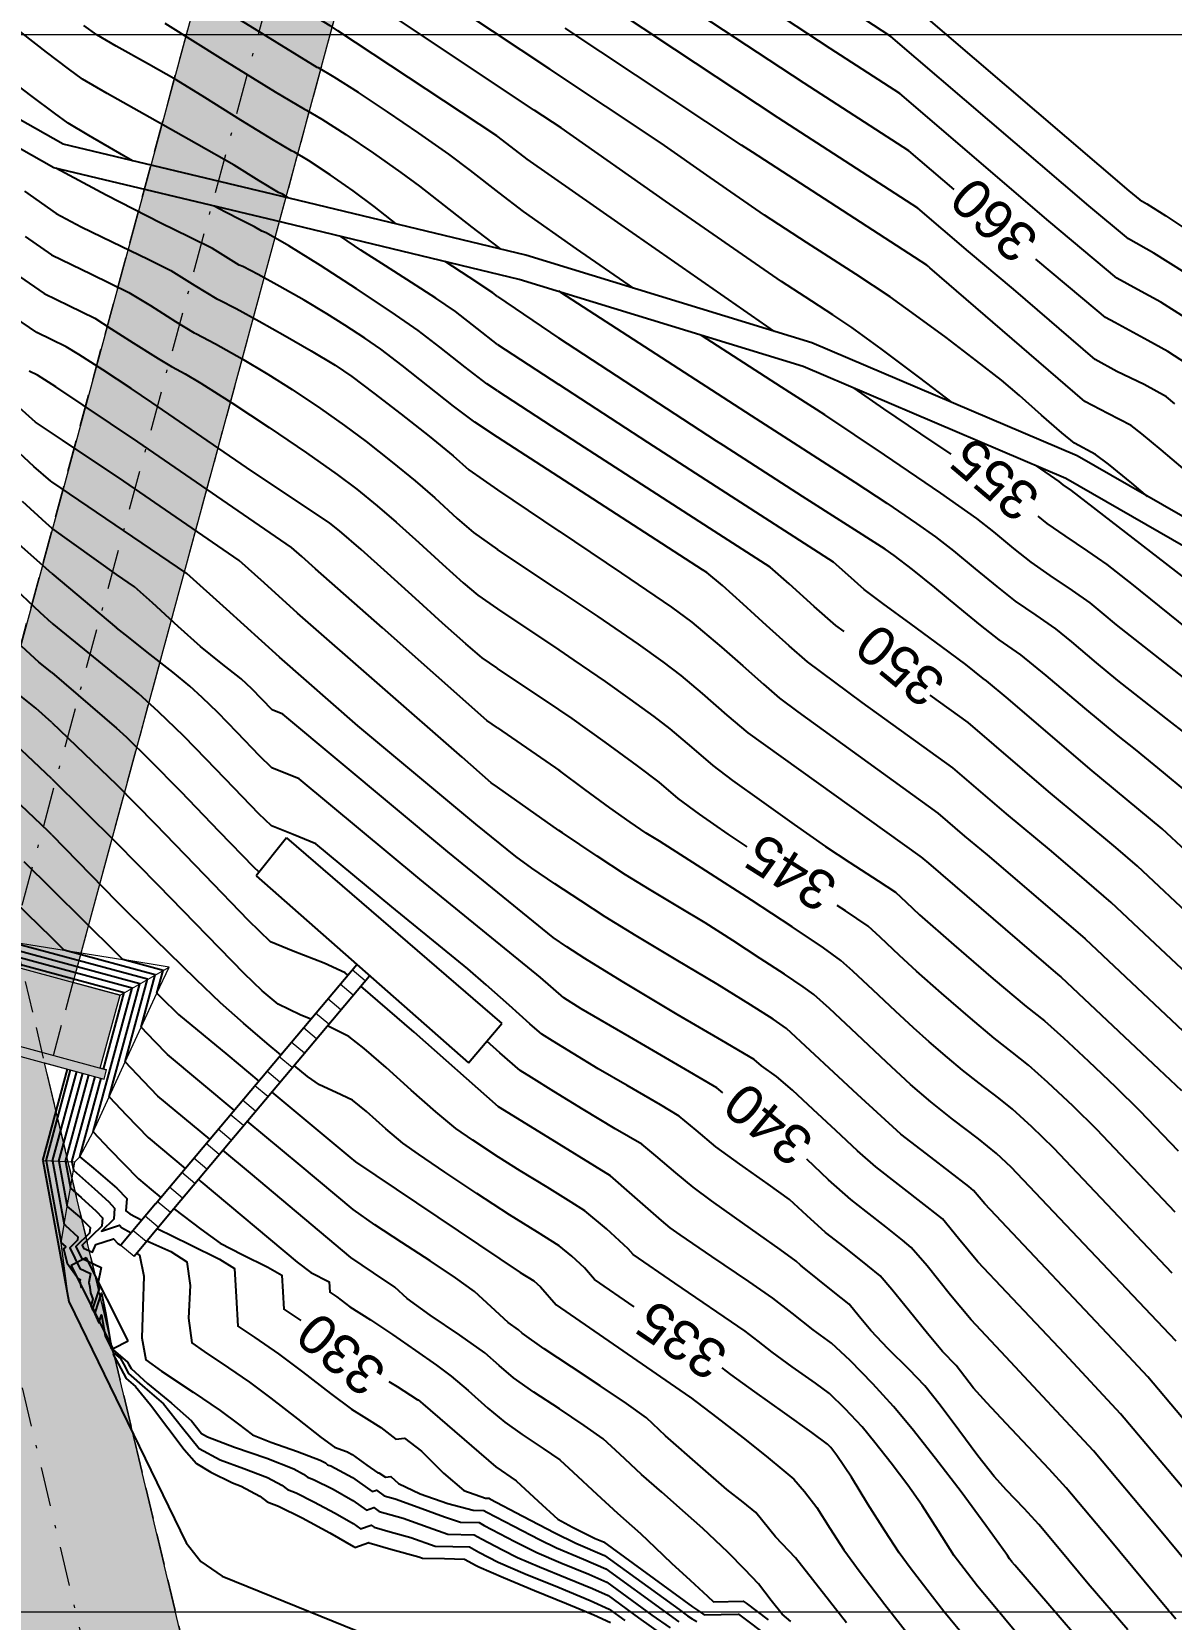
# Model space of a CAD drawing. Extents: x 62300 to 62842, y 108162 to 108787.
# Drawn here: x 62459.1 to 62495.2, y 108649.8 to 108700.1 of the extents above; entities that cross this region are included whole.
import ezdxf
from ezdxf.enums import TextEntityAlignment as Align

# ---------------------------------------------------------------- set-up
doc = ezdxf.new("R2010")
doc.units = 0
doc.header["$LTSCALE"] = 0.999985
doc.header["$MEASUREMENT"] = 0
for name, pattern in [('NASCOSTA', [9.525, 6.35, -3.175]), ('TRATTEGGIATA', [0.75, 0.5, -0.25]), ('TRATTOPUNTO2', [0.5, 0.25, -0.125, 0, -0.125])]:
    doc.linetypes.add(name, pattern=pattern)
for name, color, linetype in [('Bâti', 7, 'Continuous'), ('CANALISATION', 2, 'Continuous'), ('coordinate', 2, 'Continuous'), ('curve livello 1m', 2, 'Continuous'), ('curve livello 5m', 7, 'Continuous'), ('LIN010TR', 2, 'NASCOSTA'), ('LIN018CO', 6, 'Continuous'), ('LIN025CO', 7, 'Continuous'), ('LINCOLO-ROSSO-025', 10, 'Continuous'), ('Strade', 7, 'Continuous'), ('TRATTCOLO-32', 255, 'Continuous')]:
    doc.layers.add(name, color=color, linetype=linetype)
doc.layers.add('Colori bordi', color=5, linetype='Continuous', plot=False)
doc.styles.add('ARIAL', font='arial.ttf')

# ---------------------------------------------------------------- blocks, each defined once
blk = doc.blocks.new('CONTORNO')
at = {"layer": 'Colori bordi', "lineweight": 0, "ltscale": 2, "flags": 128}
blk.add_lwpolyline([(25.446, -93.474), (-6.877, 42.135), (-4.985, 41.623), (-4.907, 41.912), (-5.109, 41.967), (-4.481, 44.283), (-5.968, 44.686), (9.426, 101.471, 0.76503), (-27.561, 123.114)], format="xyb", dxfattribs=at)
blk.add_lwpolyline([(-28.746, 115.78, -0.121281), (-20.708, 100.164), (-8.908, 50.657), (5.179, 102.622, 0.76503), (-24.477, 119.975)], format="xyb", close=True, dxfattribs=at)

msp = doc.modelspace()

# ---------------------------------------------------------------- hatches: boundary and pattern name
at = {"layer": 'LINCOLO-ROSSO-025', "linetype": 'Continuous', "lineweight": 0}
msp.add_hatch(color=256, dxfattribs=at).paths.add_polyline_path([(62449.765, 108708.136), (62443.773, 108706.708), (62463.354, 108624.554), (62469.347, 108625.982), (62459.474, 108667.403), (62461.365, 108666.891), (62461.444, 108667.18), (62461.241, 108667.235), (62461.869, 108669.551), (62460.383, 108669.954), (62468.733, 108700.756), (62464.486, 108701.908), (62457.443, 108675.925)])

# ---------------------------------------------------------------- linework, layer by layer
at = {"layer": 'Bâti', "linetype": 'Continuous'}
for p, q in [((62467.142, 108674.539), (62466.18, 108673.327)), ((62467.142, 108674.539), (62473.964, 108668.652)), ((62466.18, 108673.327), (62472.912, 108667.401)), ((62462.993, 108662.937), (62469.37, 108670.519)), ((62463.407, 108662.59), (62469.775, 108670.162)), ((62472.912, 108667.401), (62473.964, 108668.652)), ((62462.993, 108662.937), (62461.898, 108661.622)), ((62462.311, 108661.275), (62463.407, 108662.59)), ((62460.315, 108660.995), (62460.799, 108661.238)), ((62462.13, 108658.587), (62460.799, 108661.238)), ((62461.646, 108658.344), (62460.315, 108660.995)), ((62461.646, 108658.344), (62462.13, 108658.587))]:
    msp.add_line(p, q, dxfattribs=at)
at = {"layer": 'CANALISATION', "linetype": 'Continuous', "lineweight": 0}
for p, q in [((62469.639, 108670.008), (62469.225, 108670.355)), ((62469.253, 108669.549), (62468.839, 108669.896)), ((62468.867, 108669.089), (62468.453, 108669.437)), ((62468.481, 108668.63), (62468.067, 108668.977)), ((62468.095, 108668.17), (62467.681, 108668.518)), ((62467.709, 108667.711), (62467.295, 108668.058)), ((62467.323, 108667.252), (62466.91, 108667.599)), ((62466.937, 108666.792), (62466.524, 108667.139)), ((62466.551, 108666.333), (62466.138, 108666.68)), ((62465.779, 108665.414), (62465.366, 108665.761)), ((62466.165, 108665.873), (62465.752, 108666.221)), ((62465.394, 108664.954), (62464.98, 108665.302)), ((62465.008, 108664.495), (62464.594, 108664.842)), ((62464.622, 108664.036), (62464.208, 108664.383)), ((62464.236, 108663.576), (62463.822, 108663.923)), ((62463.85, 108663.117), (62463.436, 108663.464)), ((62463.464, 108662.657), (62463.05, 108663.005)), ((62463.079, 108662.197), (62462.668, 108662.543)), ((62462.695, 108661.736), (62462.282, 108662.083))]:
    msp.add_line(p, q, dxfattribs=at)
at = {"layer": 'coordinate', "linetype": 'Continuous', "lineweight": 0}
for p, q in [((62421.182, 108700), (62500, 108700)), ((62340.187, 108650), (62522.9, 108650))]:
    msp.add_line(p, q, dxfattribs=at)
at = {"layer": 'curve livello 1m'}
for p, q in [((62454.572, 108671.643), (62462.004, 108669.629)), ((62461.347, 108667.206), (62462.004, 108669.629)), ((62459.524, 108664.302), (62460.304, 108667.178)), ((62459.934, 108664.285), (62460.69, 108667.074)), ((62460.139, 108664.276), (62460.883, 108667.021)), ((62460.344, 108664.268), (62461.076, 108666.969)), ((62460.594, 108664.427), (62461.269, 108666.917)), ((62459.524, 108664.302), (62460.004, 108661.7)), ((62459.934, 108664.285), (62460.198, 108662.852)), ((62460.139, 108664.276), (62460.295, 108663.43)), ((62460.344, 108664.268), (62460.392, 108664.008))]:
    msp.add_line(p, q, dxfattribs=at)
at = {"layer": 'curve livello 1m', "flags": 128}
for points in [[(62497.953, 108690.893), (62497.883, 108690.942), (62496.734, 108691.717), (62495.621, 108692.446), (62494.628, 108693.074), (62494.628, 108693.074), (62493.821, 108693.52), (62492.568, 108694.568), (62486.296, 108699.941), (62485.19, 108700.658), (62482.867, 108702.189), (62476.459, 108706.364), (62474.715, 108707.482), (62473.833, 108708.125), (62472.786, 108708.918), (62471.691, 108709.771), (62470.664, 108710.591), (62469.824, 108711.288)], [(62495.625, 108691.017), (62494.848, 108691.511), (62494.848, 108691.511), (62494.106, 108691.918), (62493.456, 108692.28), (62493.456, 108692.28), (62491.297, 108694.086), (62486.58, 108698.127), (62484.368, 108699.56), (62479.725, 108702.621)], [(62495.295, 108688.292), (62495.026, 108688.512), (62494.315, 108688.902), (62493.458, 108689.32), (62492.768, 108689.701), (62492.768, 108689.701), (62490.182, 108691.929), (62488.754, 108693.123), (62487.148, 108694.5), (62482.726, 108697.364), (62479.447, 108699.526), (62476.468, 108701.506)], [(62485.897, 108701.83), (62486.009, 108701.757), (62486.011, 108701.756), (62486.012, 108701.755), (62493.839, 108695.049), (62494.186, 108694.759), (62494.409, 108694.636), (62495.002, 108694.256), (62495.707, 108693.783), (62496.405, 108693.298), (62496.975, 108692.884)], [(62494.43, 108685.361), (62493.927, 108685.78), (62493.19, 108686.378), (62492.781, 108686.691), (62492.781, 108686.691), (62492.114, 108687.042), (62491.713, 108687.37), (62491.07, 108687.934), (62490.369, 108688.552), (62489.796, 108689.039), (62489.796, 108689.039), (62489.004, 108689.66), (62488.043, 108690.391), (62487.077, 108691.108), (62486.271, 108691.688), (62486.271, 108691.688), (62485.188, 108692.4), (62483.623, 108693.405), (62482.285, 108694.277), (62482.285, 108694.277), (62480.564, 108695.472), (62479.011, 108696.56), (62475.486, 108698.903), (62471.858, 108701.317)], [(62467.196, 108694.822), (62467.015, 108694.941), (62466.886, 108694.992), (62466.272, 108695.367), (62465.48, 108695.856), (62465.48, 108695.856), (62464.294, 108696.536), (62462.808, 108697.371), (62461.458, 108698.131), (62460.679, 108698.589), (62460.679, 108698.589), (62460.24, 108698.907), (62459.533, 108699.444), (62458.771, 108700.039), (62458.771, 108700.039), (62458.016, 108700.656)], [(62478.134, 108691.962), (62476.337, 108693.209), (62474.657, 108694.387), (62473.878, 108694.983), (62472.974, 108695.689), (62472.286, 108696.21), (62472.286, 108696.21), (62471.336, 108696.876), (62470.348, 108697.548), (62469.422, 108698.159), (62468.657, 108698.645), (62468.152, 108698.94), (62468.152, 108698.94), (62468.12, 108698.953), (62464.943, 108700.905)], [(62488.233, 108688.333), (62487.213, 108689.113), (62485.99, 108690.038), (62485.061, 108690.717), (62484.453, 108691.117), (62483.575, 108691.681), (62482.824, 108692.171), (62482.824, 108692.171), (62479.155, 108694.718), (62475.846, 108697.037), (62474.995, 108697.602), (62470.212, 108700.784)], [(62470.619, 108693.997), (62469.921, 108694.544), (62469.251, 108695.048), (62469.251, 108695.048), (62468.528, 108695.55), (62467.84, 108696.004), (62467.394, 108696.274), (62467.394, 108696.274), (62467.297, 108696.312), (62466.726, 108696.652), (62465.7, 108697.288), (62464.559, 108697.998), (62463.642, 108698.558), (62463.642, 108698.558), (62462.768, 108699.057), (62461.75, 108699.628), (62461.129, 108699.988), (62461.129, 108699.988), (62460.725, 108700.286)], [(62463.285, 108700.356), (62465.128, 108699.209), (62466.785, 108698.18), (62467.709, 108697.633), (62467.773, 108697.607), (62468.262, 108697.316), (62469.019, 108696.828), (62469.901, 108696.235), (62470.769, 108695.629), (62471.354, 108695.191), (62472.143, 108694.58), (62473.016, 108693.897), (62473.858, 108693.244), (62473.91, 108693.204)], [(62495.555, 108686.243), (62494.855, 108686.834), (62494.244, 108687.337), (62493.904, 108687.602), (62493.904, 108687.602), (62493.165, 108687.99), (62492.441, 108688.372), (62492.441, 108688.372), (62487.529, 108692.604), (62487.483, 108692.642), (62487.432, 108692.686), (62481.904, 108696.266), (62481.563, 108696.491), (62475.977, 108700.205)], [(62473.83, 108687.237), (62473.108, 108687.708), (62472.43, 108688.221), (62471.621, 108688.864), (62470.812, 108689.507), (62470.129, 108690.025), (62470.129, 108690.025), (62469.624, 108690.37), (62468.99, 108690.786), (62468.416, 108691.147), (62468.416, 108691.147), (62467.698, 108691.574), (62466.932, 108692.013), (62466.244, 108692.395), (62465.757, 108692.648), (62465.757, 108692.648), (62465.647, 108692.692), (62464.802, 108693.214), (62464.067, 108693.574), (62463.158, 108694.016), (62463.158, 108694.016), (62461.427, 108694.911), (62459.829, 108695.761)], [(62458.84, 108695.03), (62459.841, 108694.322), (62460.634, 108693.907), (62461.615, 108693.426), (62462.757, 108692.876), (62463.474, 108692.52), (62464.239, 108692.045), (62464.932, 108691.619), (62465.012, 108691.587), (62465.551, 108691.311), (62466.276, 108690.916), (62467.098, 108690.452), (62467.929, 108689.969), (62468.681, 108689.517), (62469.213, 108689.16), (62469.913, 108688.636), (62470.781, 108687.965), (62471.667, 108687.263), (62472.42, 108686.648), (62472.924, 108686.2), (62473.83, 108685.567)], [(62458.861, 108693.595), (62459.699, 108693.019), (62460.961, 108692.406), (62462.146, 108691.827), (62462.832, 108691.409), (62463.622, 108690.902), (62464.218, 108690.546), (62464.268, 108690.526), (62464.896, 108690.196), (62465.743, 108689.718), (62466.556, 108689.235), (62467.324, 108688.743), (62468.222, 108688.14), (62468.982, 108687.609), (62469.665, 108687.095), (62470.494, 108686.445), (62471.22, 108685.856), (62471.839, 108685.309), (62472.552, 108684.661), (62473.065, 108684.215), (62473.83, 108683.68)], [(62473.83, 108690.179), (62473.183, 108690.682), (62472.496, 108691.217), (62472.496, 108691.217), (62471.875, 108691.638), (62471.103, 108692.137), (62470.279, 108692.663), (62469.5, 108693.166), (62468.864, 108693.597), (62468.864, 108693.597), (62468.864, 108693.597)], [(62457.418, 108693.195), (62459.463, 108691.789), (62460.247, 108691.407), (62461.067, 108691.009), (62461.59, 108690.674), (62462.282, 108690.228), (62463.077, 108689.731), (62463.503, 108689.473), (62463.523, 108689.465), (62463.936, 108689.243), (62464.431, 108688.953), (62465.415, 108688.326), (62466.599, 108687.545), (62467.778, 108686.743), (62468.751, 108686.058), (62469.372, 108685.585), (62470.021, 108685.064), (62470.614, 108684.547), (62471.339, 108683.893), (62472.085, 108683.214), (62472.744, 108682.622), (62473.206, 108682.23), (62473.83, 108681.794)], [(62473.83, 108691.696), (62473.679, 108691.813), (62472.931, 108692.303), (62472.174, 108692.8)], [(62473.83, 108691.696), (62475.77, 108690.377)], [(62475.77, 108691.871), (62475.823, 108691.834), (62481.864, 108687.921), (62485.157, 108685.813), (62486.161, 108685.142), (62487.105, 108684.499), (62487.706, 108684.076), (62488.276, 108683.629), (62488.964, 108683.066), (62489.655, 108682.499), (62490.237, 108682.042), (62490.887, 108681.594), (62491.511, 108681.164), (62492.019, 108680.745), (62492.799, 108680.088), (62493.473, 108679.527), (62494.166, 108678.98), (62494.996, 108678.333), (62495.699, 108677.779)], [(62495.867, 108679.385), (62493.445, 108681.287), (62492.985, 108681.672), (62492.605, 108681.988), (62492.605, 108681.988), (62492.046, 108682.381), (62491.339, 108682.856), (62490.743, 108683.271), (62490.743, 108683.271), (62490.193, 108683.708), (62489.555, 108684.233), (62489.014, 108684.661), (62489.014, 108684.661), (62487.878, 108685.46), (62486.096, 108686.675), (62484.201, 108687.942), (62484.201, 108687.942), (62482.823, 108688.824), (62480.294, 108690.463)], [(62473.83, 108690.179), (62475.77, 108688.908)], [(62495.617, 108676.032), (62494.93, 108676.612), (62494.046, 108677.338), (62494.046, 108677.338), (62493.5, 108677.767), (62492.44, 108678.649), (62491.216, 108679.682), (62490.416, 108680.34), (62490.416, 108680.34), (62489.73, 108680.814), (62489.134, 108681.278), (62488.426, 108681.854), (62487.683, 108682.466), (62486.981, 108683.037), (62486.399, 108683.49), (62486.399, 108683.49), (62486.114, 108683.684), (62483.494, 108685.361), (62480.99, 108686.97), (62480.767, 108687.115), (62475.77, 108690.377)], [(62473.83, 108678.027), (62473.488, 108678.26), (62473.488, 108678.26), (62470.187, 108681.197), (62468.057, 108683.059), (62467.625, 108683.45), (62467.303, 108683.74), (62467.303, 108683.74), (62462.433, 108687.09), (62459.831, 108688.831), (62459.254, 108689.201), (62458.992, 108689.329)], [(62496.394, 108673.424), (62494.889, 108674.822), (62494.154, 108675.433), (62492.613, 108676.717), (62490.012, 108678.94), (62489.322, 108679.516), (62489.223, 108679.585), (62488.667, 108680.031), (62487.897, 108680.606), (62486.942, 108681.304), (62486.044, 108681.961), (62485.45, 108682.411), (62485.45, 108682.411), (62484.941, 108682.865), (62484.479, 108683.274), (62484.479, 108683.274), (62480.769, 108685.659), (62478.588, 108687.068), (62475.77, 108688.908)], [(62460.041, 108687.141), (62459.192, 108687.709), (62458.575, 108688.257)], [(62459.706, 108685.817), (62459.671, 108685.84), (62459.135, 108686.307), (62458.525, 108686.874)], [(62473.83, 108676.139), (62473.629, 108676.275), (62472.707, 108677.096), (62467.488, 108681.659), (62466.431, 108682.615), (62465.643, 108683.325), (62465.643, 108683.325), (62461.986, 108685.841), (62460.041, 108687.141)], [(62475.77, 108685.98), (62473.83, 108687.237)], [(62496.686, 108669.282), (62494.497, 108671.338), (62493.276, 108672.487), (62492.507, 108673.155), (62491.385, 108674.112), (62491.385, 108674.112), (62489.958, 108675.301), (62488.258, 108676.755), (62485.389, 108678.831), (62483.657, 108680.112), (62483.066, 108680.62), (62482.354, 108681.265), (62481.617, 108681.94), (62480.954, 108682.537), (62480.463, 108682.948), (62480.463, 108682.948), (62480.327, 108683.036), (62475.77, 108685.98)], [(62495.94, 108682.51), (62494.999, 108683.24), (62492.02, 108685.548), (62491.757, 108685.729), (62491.628, 108685.833), (62490.909, 108686.323)], [(62497.637, 108653.649), (62494.439, 108657.446), (62493.675, 108658.269), (62489.266, 108662.932), (62488.914, 108663.359), (62488.764, 108663.48), (62487.561, 108664.411), (62486.614, 108665.147), (62486.614, 108665.147), (62485.238, 108666.4), (62482.989, 108668.497), (62482.561, 108668.787), (62481.85, 108669.245), (62481.85, 108669.245), (62480.789, 108669.895), (62479.49, 108670.672), (62478.22, 108671.433), (62477.241, 108672.035), (62477.241, 108672.035), (62476.466, 108672.538), (62475.647, 108673.082), (62474.917, 108673.579), (62474.408, 108673.94), (62474.408, 108673.94), (62473.141, 108674.97), (62469.401, 108678.088), (62466.919, 108680.258), (62466.919, 108680.258), (62465.237, 108681.78), (62463.983, 108682.91), (62463.983, 108682.91), (62459.706, 108685.817)], [(62473.83, 108685.567), (62475.77, 108684.26)], [(62459.706, 108684.351), (62459.523, 108684.508), (62458.781, 108685.194)], [(62461.76, 108682.882), (62459.706, 108684.351)], [(62475.77, 108684.26), (62475.778, 108684.255), (62477.759, 108682.929), (62479.34, 108681.848), (62479.989, 108681.374), (62480.329, 108681.09), (62480.926, 108680.578), (62481.602, 108679.991), (62482.254, 108679.411), (62482.761, 108678.963), (62483.342, 108678.533), (62487.777, 108675.323), (62488.631, 108674.594), (62489.347, 108673.997), (62491.186, 108672.427), (62492.447, 108671.332), (62492.998, 108670.813), (62496.095, 108667.905)], [(62475.77, 108682.376), (62473.83, 108683.68)], [(62496.316, 108653.022), (62493.575, 108656.276), (62491.807, 108658.179), (62489.052, 108661.093), (62488.439, 108661.841), (62487.928, 108662.456), (62487.928, 108662.456), (62487.447, 108662.843), (62486.535, 108663.549), (62485.817, 108664.108), (62485.817, 108664.108), (62485.241, 108664.617), (62484.55, 108665.256), (62483.832, 108665.928), (62483.175, 108666.534), (62482.668, 108666.975), (62482.668, 108666.975), (62482.197, 108667.314), (62481.962, 108667.511), (62480.933, 108668.113), (62479.524, 108668.934), (62479.524, 108668.934), (62477.781, 108669.98), (62476.593, 108670.708), (62476.593, 108670.708), (62476.029, 108671.079), (62475.591, 108671.382), (62475.591, 108671.382), (62472.253, 108674.096), (62467.023, 108678.456), (62466.692, 108678.589), (62466.04, 108679.256), (62465.702, 108679.575), (62465.078, 108680.075), (62464.415, 108680.605), (62464.415, 108680.605), (62463.71, 108681.238), (62462.898, 108681.986), (62462.322, 108682.495), (62462.322, 108682.495), (62461.76, 108682.882)], [(62459.706, 108681.341), (62459.337, 108681.681), (62458.373, 108682.585)], [(62475.77, 108682.376), (62477.003, 108681.551), (62478.29, 108680.671), (62479.068, 108680.112), (62479.642, 108679.684), (62480.318, 108679.111), (62481.101, 108678.424), (62481.761, 108677.867), (62487.214, 108673.952), (62487.297, 108673.891), (62487.304, 108673.886), (62487.309, 108673.881), (62487.485, 108673.73), (62491.587, 108670.202), (62491.675, 108670.133), (62494.784, 108667.203), (62495.503, 108666.527)], [(62459.706, 108681.341), (62461.76, 108679.674)], [(62473.83, 108681.794), (62475.77, 108680.492)], [(62459.706, 108679.777), (62459.297, 108680.104), (62459.297, 108680.104), (62458.207, 108681.108)], [(62475.77, 108680.492), (62476.246, 108680.173), (62477.241, 108679.494), (62478.025, 108678.934), (62478.785, 108678.378), (62479.295, 108677.994), (62479.981, 108677.405), (62480.656, 108676.827), (62481.279, 108676.358), (62482.194, 108675.694), (62483.231, 108674.956), (62484.225, 108674.264), (62484.996, 108673.756), (62485.894, 108673.176), (62486.438, 108672.81), (62486.775, 108672.497), (62487.2, 108672.1), (62488.286, 108671.144), (62489.538, 108670.068), (62490.58, 108669.193), (62491.167, 108668.732), (62491.766, 108668.196), (62492.561, 108667.456), (62493.412, 108666.645), (62494.177, 108665.896), (62495.392, 108664.613)], [(62459.706, 108679.777), (62461.76, 108678.015)], [(62495.322, 108649.769), (62495.172, 108649.946), (62495.09, 108650.041), (62493.193, 108652.337), (62491.847, 108653.936), (62491.312, 108654.521), (62490.64, 108655.236), (62489.942, 108655.975), (62489.33, 108656.629), (62488.914, 108657.093), (62488.914, 108657.093), (62488.364, 108657.813), (62487.934, 108658.252), (62487.451, 108658.826), (62486.872, 108659.548), (62486.329, 108660.223), (62485.955, 108660.652), (62485.955, 108660.652), (62485.567, 108660.971), (62484.814, 108661.571), (62484.814, 108661.571), (62484.223, 108662.029), (62483.633, 108662.568), (62483.082, 108663.068), (62483.082, 108663.068), (62482.408, 108663.563), (62481.508, 108664.193), (62480.749, 108664.745), (62480.749, 108664.745), (62480.127, 108665.269), (62479.588, 108665.718), (62479.588, 108665.718), (62478.999, 108666.068), (62477.936, 108666.682), (62477.019, 108667.218), (62477.019, 108667.218), (62476.228, 108667.696), (62475.569, 108668.101), (62475.239, 108668.312), (62475.239, 108668.312), (62474.854, 108668.641), (62474.197, 108669.227), (62473.473, 108669.875), (62472.887, 108670.388), (62472.887, 108670.388), (62470.477, 108672.347), (62468.075, 108674.35), (62467.35, 108674.637), (62466.664, 108674.914), (62466.664, 108674.914), (62466.269, 108675.3), (62465.488, 108676.109), (62464.601, 108677.03), (62463.888, 108677.754), (62463.888, 108677.754), (62463.083, 108678.528), (62462.453, 108679.111), (62462.453, 108679.111), (62461.91, 108679.557), (62461.76, 108679.674)], [(62459.706, 108678.188), (62459.203, 108678.647), (62459.203, 108678.647), (62458.622, 108679.112)], [(62459.706, 108678.188), (62461.76, 108676.229)], [(62466.274, 108673.445), (62466.104, 108673.611), (62465.024, 108674.729), (62463.797, 108676.002), (62462.813, 108677.003), (62462.813, 108677.003), (62462.081, 108677.712), (62461.76, 108678.015)], [(62473.83, 108678.027), (62475.804, 108676.66)], [(62459.706, 108676.404), (62458.352, 108677.684)], [(62459.706, 108676.404), (62461.76, 108674.378)], [(62495.209, 108660.738), (62491.461, 108664.696), (62490.757, 108665.376), (62490.149, 108665.932), (62490.149, 108665.932), (62489.712, 108666.28), (62489.092, 108666.759), (62488.565, 108667.175), (62488.565, 108667.175), (62488.086, 108667.577), (62487.511, 108668.072), (62487.011, 108668.511), (62487.011, 108668.511), (62486.439, 108669.041), (62485.732, 108669.709), (62485.09, 108670.314), (62484.713, 108670.653), (62484.713, 108670.653), (62484.159, 108671.047), (62483.169, 108671.713), (62481.882, 108672.558), (62480.434, 108673.494), (62478.965, 108674.429), (62478.965, 108674.429), (62478.539, 108674.687), (62478.032, 108675.028), (62477.391, 108675.49), (62476.601, 108676.072), (62475.804, 108676.66), (62475.77, 108676.685)], [(62469.088, 108670.184), (62469.004, 108670.255), (62468.333, 108670.561), (62467.357, 108670.948), (62466.637, 108671.239), (62466.637, 108671.239), (62465.939, 108671.921), (62464.56, 108673.348), (62462.994, 108674.974), (62461.76, 108676.229)], [(62475.77, 108674.773), (62473.83, 108676.139)], [(62467.913, 108668.787), (62467.581, 108668.923), (62466.877, 108669.263), (62466.877, 108669.263), (62466.372, 108669.682), (62465.802, 108670.241), (62463.082, 108673.028), (62461.76, 108674.378)], [(62495.33, 108658.58), (62495.118, 108658.8), (62490.103, 108664.096), (62489.641, 108664.532), (62489.066, 108664.99), (62488.251, 108665.619), (62487.558, 108666.165), (62487.558, 108666.165), (62486.917, 108666.717), (62486.153, 108667.423), (62485.21, 108668.315), (62484.354, 108669.122), (62483.851, 108669.575), (62483.851, 108669.575), (62483.519, 108669.811), (62482.926, 108670.21), (62482.155, 108670.716), (62481.288, 108671.277), (62480.408, 108671.837), (62480.408, 108671.837), (62479.599, 108672.33), (62478.645, 108672.9), (62477.89, 108673.361), (62477.89, 108673.361), (62476.992, 108673.95), (62475.884, 108674.694), (62475.77, 108674.773)], [(62458.822, 108673.791), (62459.706, 108672.914)], [(62459.706, 108672.914), (62461.76, 108670.876)], [(62459.706, 108671.365), (62458.521, 108672.523)], [(62461.523, 108666.326), (62462.495, 108669.91), (62456.059, 108671.655)], [(62462.03, 108667.432), (62462.74, 108670.051), (62458.187, 108671.285)], [(62460.099, 108670.974), (62459.706, 108671.365)], [(62462.537, 108668.536), (62462.986, 108670.192), (62460.099, 108670.974)], [(62461.76, 108670.876), (62461.962, 108670.676)], [(62463.035, 108669.611), (62463.231, 108670.332), (62461.962, 108670.676)], [(62492.437, 108648.908), (62490.218, 108651.484), (62490.13, 108651.59), (62490.104, 108651.621), (62490.056, 108651.684), (62489.99, 108651.788), (62489.307, 108652.74), (62488.519, 108653.801), (62487.71, 108654.859), (62486.968, 108655.801), (62486.379, 108656.512), (62486.379, 108656.512), (62485.727, 108657.227), (62484.999, 108657.971), (62484.415, 108658.52), (62484.415, 108658.52), (62483.834, 108658.938), (62483.17, 108659.464), (62482.558, 108659.946), (62482.558, 108659.946), (62481.789, 108660.475), (62480.62, 108661.264), (62479.617, 108661.948), (62479.617, 108661.948), (62479.3, 108662.176), (62479.025, 108662.407), (62478.097, 108663.218), (62477.406, 108663.818), (62477.406, 108663.818), (62475.288, 108665.137), (62473.865, 108666.013), (62471.185, 108668.378), (62469.497, 108669.831)], [(62463.035, 108669.611), (62463.166, 108669.482), (62463.723, 108668.935), (62465.279, 108667.644), (62466.263, 108666.825)], [(62465.487, 108665.902), (62463.369, 108667.666), (62462.975, 108668.076), (62462.537, 108668.536)], [(62490.775, 108648.73), (62489.427, 108650.349), (62489.04, 108650.816), (62488.616, 108651.36), (62488.304, 108651.778), (62488.304, 108651.778), (62487.796, 108652.576), (62487.288, 108653.374), (62487.288, 108653.374), (62486.828, 108654.012), (62486.299, 108654.717), (62485.788, 108655.372), (62485.386, 108655.861), (62485.386, 108655.861), (62484.849, 108656.439), (62484.352, 108656.919), (62484.352, 108656.919), (62483.901, 108657.251), (62483.162, 108657.773), (62482.529, 108658.23), (62482.529, 108658.23), (62482.086, 108658.58), (62481.678, 108658.902), (62481.678, 108658.902), (62479.448, 108660.421), (62478.125, 108661.333), (62477.971, 108661.512), (62477.286, 108662.143), (62476.597, 108662.709), (62476.597, 108662.709), (62476.168, 108662.985), (62475.398, 108663.46), (62474.544, 108663.985), (62473.864, 108664.412), (62473.864, 108664.412), (62473.043, 108664.954), (62472.512, 108665.32), (62472.512, 108665.32), (62471.871, 108665.85), (62471.095, 108666.538), (62470.301, 108667.253), (62469.604, 108667.863), (62469.121, 108668.24), (62469.121, 108668.24), (62468.438, 108668.572)], [(62493.804, 108649.427), (62492.546, 108650.888), (62491.631, 108651.995), (62490.983, 108652.765), (62490.513, 108653.273), (62489.959, 108653.86), (62489.569, 108654.287), (62489.569, 108654.287), (62489.053, 108654.943), (62488.447, 108655.757), (62487.853, 108656.555), (62487.371, 108657.162), (62487.371, 108657.162), (62486.871, 108657.685), (62486.21, 108658.343), (62485.656, 108658.916), (62485.656, 108658.916), (62485.287, 108659.367), (62484.969, 108659.75), (62484.969, 108659.75), (62484.468, 108660.161), (62483.497, 108660.934), (62483.497, 108660.934), (62483.426, 108660.989), (62483.289, 108661.115), (62482.79, 108661.49), (62482.103, 108661.977), (62481.34, 108662.511), (62480.61, 108663.028), (62480.024, 108663.461), (62480.024, 108663.461), (62479.476, 108663.917), (62478.847, 108664.458), (62478.401, 108664.822), (62478.401, 108664.822), (62477.556, 108665.315), (62476.547, 108665.924), (62475.616, 108666.492), (62474.904, 108666.934), (62474.552, 108667.163), (62474.552, 108667.163), (62473.902, 108667.717), (62473.488, 108668.086)], [(62464.711, 108664.98), (62463.063, 108666.352), (62462.612, 108666.818), (62462.03, 108667.432)], [(62461.523, 108666.326), (62462.074, 108665.744), (62462.757, 108665.039), (62462.757, 108665.039), (62463.936, 108664.058)], [(62466.678, 108666.479), (62469.155, 108664.417), (62469.332, 108664.268), (62470.623, 108663.397), (62474.548, 108660.76), (62474.978, 108660.492), (62475.194, 108660.304), (62475.686, 108659.734), (62479.914, 108656.817), (62479.919, 108656.814), (62479.92, 108656.813), (62479.935, 108656.803), (62480.779, 108656.158), (62481.609, 108655.513), (62482.344, 108654.931), (62482.906, 108654.473), (62483.217, 108654.202), (62483.217, 108654.202), (62483.554, 108653.814), (62483.949, 108653.304), (62483.949, 108653.304), (62484.363, 108652.655), (62484.8, 108651.967), (62484.8, 108651.967), (62485.323, 108651.258), (62486.104, 108650.235), (62486.91, 108649.207)], [(62484.893, 108649.649), (62483.269, 108651.711), (62482.642, 108652.38), (62482.016, 108653.149), (62481.609, 108653.473), (62481.093, 108653.88), (62480.259, 108654.604), (62479.156, 108655.586), (62478.547, 108656.148), (62477.915, 108656.607), (62477.082, 108657.166), (62476.17, 108657.764), (62475.305, 108658.342), (62474.611, 108658.839), (62474.49, 108658.944), (62474.164, 108659.172), (62473.625, 108659.673), (62473.097, 108660.161), (62472.502, 108660.589), (62471.691, 108661.125), (62470.794, 108661.707), (62469.939, 108662.27), (62469.255, 108662.752), (62467.58, 108664.16), (62465.902, 108665.557)], [(62460.594, 108664.427), (62461.027, 108664.062), (62461.762, 108663.428), (62462.088, 108663.1), (62462.088, 108663.1), (62462.056, 108662.708), (62462.176, 108662.619), (62462.557, 108662.413)], [(62483.128, 108649.697), (62482.848, 108649.929), (62482.504, 108650.361), (62482.095, 108650.885), (62481.667, 108651.342), (62481.14, 108651.879), (62480.728, 108652.277), (62480.339, 108652.643), (62479.785, 108653.134), (62479.034, 108653.791), (62478.393, 108654.357), (62477.701, 108654.997), (62477.173, 108655.483), (62476.577, 108655.91), (62475.789, 108656.432), (62474.983, 108656.965), (62474.334, 108657.424), (62473.883, 108657.813), (62473.424, 108658.21), (62472.634, 108658.772), (62471.693, 108659.409), (62470.967, 108659.931), (62470.578, 108660.291), (62469.904, 108660.748), (62469.179, 108661.235), (62466.005, 108663.903), (62465.126, 108664.635)], [(62460.392, 108664.008), (62460.399, 108664.001), (62461.064, 108663.413), (62461.515, 108662.996), (62461.698, 108662.796), (62461.698, 108662.796), (62461.671, 108662.452), (62461.28, 108662.07), (62461.855, 108662.256), (62461.918, 108662.183), (62462.226, 108662.016)], [(62460.295, 108663.43), (62460.635, 108663.133), (62461.114, 108662.697), (62461.308, 108662.493), (62461.308, 108662.493), (62461.287, 108662.229), (62460.665, 108661.62), (62460.706, 108661.534), (62460.995, 108661.399), (62461.102, 108661.644), (62461.665, 108661.826), (62461.795, 108661.676), (62461.898, 108661.622)], [(62464.351, 108663.712), (62464.43, 108663.646), (62467.476, 108661.085), (62467.911, 108660.762), (62468.494, 108660.457), (62468.513, 108660.137), (62468.741, 108659.982), (62469.146, 108659.672), (62469.81, 108659.261), (62470.499, 108658.797), (62471.233, 108658.289), (62471.892, 108657.821), (62472.358, 108657.476), (62472.358, 108657.476), (62472.901, 108657.014), (62473.527, 108656.457), (62474.057, 108656.009), (62474.057, 108656.009), (62474.614, 108655.621), (62475.28, 108655.183), (62475.799, 108654.818), (62475.799, 108654.818), (62476.231, 108654.425), (62476.98, 108653.727), (62477.631, 108653.128), (62477.631, 108653.128), (62478.362, 108652.483), (62478.823, 108652.045), (62479.344, 108651.547), (62479.344, 108651.547), (62479.937, 108651.004), (62480.483, 108650.503), (62480.483, 108650.503), (62480.671, 108650.32), (62481.618, 108650.342), (62481.706, 108650.279), (62482.406, 108649.747)], [(62460.198, 108662.852), (62460.58, 108662.518), (62460.919, 108662.189), (62460.919, 108662.189), (62460.904, 108662.005), (62460.471, 108661.581), (62460.651, 108661.211), (62461.268, 108660.921), (62461.166, 108660.398), (62461.175, 108660.356), (62461.182, 108660.302), (62461.203, 108660.244), (62461.004, 108659.633), (62461.011, 108659.62), (62461.019, 108659.607), (62461.031, 108659.588), (62461.079, 108659.479), (62461.283, 108660.099), (62461.423, 108659.427), (62461.574, 108658.462), (62461.574, 108658.462), (62461.626, 108658.356), (62461.632, 108658.344), (62461.637, 108658.332), (62461.648, 108658.31), (62462.11, 108657.915), (62462.148, 108657.844), (62462.216, 108657.718), (62462.736, 108657.239), (62463.502, 108656.615), (62464.136, 108656.055), (62464.136, 108656.055), (62464.454, 108655.655), (62464.642, 108655.553), (62465.498, 108655.223), (62466.518, 108654.868), (62467.374, 108654.538), (62467.374, 108654.538), (62467.687, 108654.369), (62467.809, 108654.272), (62467.999, 108654.201), (62468.621, 108653.885), (62469.243, 108653.53), (62469.243, 108653.53), (62469.675, 108653.22), (62469.909, 108653.307), (62470.082, 108653.185), (62470.837, 108652.97), (62471.632, 108652.682), (62472.254, 108652.463), (62473.093, 108652.445), (62473.326, 108652.316), (62473.986, 108651.969), (62474.464, 108651.728), (62475.163, 108651.426), (62476.036, 108651.07), (62476.841, 108650.739), (62477.334, 108650.515), (62478.295, 108649.815), (62479.021, 108649.295)], [(62460.1, 108662.28), (62460.138, 108662.248), (62460.529, 108661.885), (62460.529, 108661.885), (62460.521, 108661.782), (62460.277, 108661.543), (62460.596, 108660.888), (62460.937, 108660.728), (62460.88, 108660.439), (62460.909, 108660.296), (62460.935, 108660.11), (62461.007, 108659.912), (62460.938, 108659.7), (62460.96, 108659.656), (62460.988, 108659.609), (62461.029, 108659.545), (62461.199, 108659.163), (62461.281, 108659.414), (62461.399, 108658.751), (62461.577, 108658.384), (62461.597, 108658.344), (62461.616, 108658.304), (62461.653, 108658.227), (62461.887, 108658.027), (62461.978, 108657.858), (62462.14, 108657.556), (62462.657, 108657.103), (62463.247, 108656.597), (62463.247, 108656.597), (62463.845, 108655.836), (62464.373, 108655.181), (62464.373, 108655.181), (62465.039, 108654.821), (62465.789, 108654.543), (62466.539, 108654.264), (62466.539, 108654.264), (62466.993, 108654.019), (62467.17, 108653.878), (62467.446, 108653.775), (62468.014, 108653.494), (62468.684, 108653.133), (62469.253, 108652.8), (62469.253, 108652.8), (62469.492, 108652.629), (62469.829, 108652.754), (62469.922, 108652.689), (62470.429, 108652.542), (62471.086, 108652.357), (62471.086, 108652.357), (62471.855, 108652.082), (62472.418, 108652.074), (62472.94, 108652.059), (62472.94, 108652.059), (62473.24, 108651.892), (62473.849, 108651.578), (62474.706, 108651.207), (62475.778, 108650.77), (62476.766, 108650.365), (62477.371, 108650.089), (62477.371, 108650.089), (62477.866, 108649.729)], [(62462.715, 108661.76), (62463.474, 108661.425), (62463.99, 108661.099), (62463.99, 108661.099), (62464.094, 108660.343), (62464.043, 108659.308), (62464.141, 108658.524), (62464.141, 108658.524), (62464.53, 108658.249), (62465.303, 108657.737), (62465.969, 108657.285), (62465.969, 108657.285), (62466.649, 108656.772), (62467.488, 108656.118), (62468.244, 108655.533), (62468.669, 108655.225), (62468.669, 108655.225), (62469.044, 108655.086), (62469.074, 108655.07), (62469.086, 108655.06), (62469.104, 108655.054), (62469.223, 108654.989), (62469.69, 108654.649), (62470.042, 108654.403), (62470.042, 108654.403), (62470.07, 108654.413), (62470.275, 108654.268), (62470.444, 108654.288), (62470.693, 108654.07), (62471.381, 108653.745), (62472.255, 108653.432), (62473.053, 108653.224), (62473.053, 108653.224), (62473.4, 108653.217), (62473.496, 108653.164), (62474.344, 108652.716), (62475.159, 108652.295), (62475.696, 108652.028), (62475.696, 108652.028), (62476.552, 108651.669), (62477.26, 108651.366), (62477.26, 108651.366), (62479.153, 108649.987), (62479.576, 108649.684)], [(62463.043, 108662.153), (62464.078, 108661.648), (62465.025, 108661.179), (62465.491, 108660.885), (62465.491, 108660.885), (62465.547, 108659.985), (62465.598, 108659.062), (62465.598, 108659.062), (62466.135, 108658.693), (62466.893, 108658.184), (62466.893, 108658.184), (62467.655, 108657.607), (62468.537, 108656.921), (62469.2, 108656.424), (62469.2, 108656.424), (62469.673, 108656.131), (62470.132, 108655.846), (62470.132, 108655.846), (62470.603, 108655.474), (62470.88, 108655.506), (62471.42, 108655.095), (62472.118, 108654.397), (62472.764, 108653.852), (62472.764, 108653.852), (62473.452, 108653.605), (62473.554, 108653.603), (62473.582, 108653.587), (62474.634, 108653.031), (62475.645, 108652.509), (62476.311, 108652.178), (62476.311, 108652.178), (62477.223, 108651.792), (62479.582, 108650.073), (62479.854, 108649.879), (62479.995, 108649.781), (62480.143, 108649.698)], [(62460.003, 108661.7), (62460.139, 108661.581), (62460.138, 108661.558), (62460.082, 108661.504), (62460.198, 108661.054), (62460.54, 108660.565), (62460.605, 108660.535), (62460.594, 108660.479), (62460.637, 108660.268)], [(62462.387, 108661.366), (62462.488, 108661.313), (62462.624, 108660.641), (62462.591, 108659.67), (62462.556, 108658.689), (62462.684, 108657.987), (62462.684, 108657.987), (62463.186, 108657.631), (62464.185, 108656.97), (62465.046, 108656.386), (62465.046, 108656.386), (62465.619, 108655.946), (62466.064, 108655.609), (62466.064, 108655.609), (62466.648, 108655.376), (62467.492, 108655.084), (62468.209, 108654.812), (62468.209, 108654.812), (62468.38, 108654.72), (62468.447, 108654.666), (62468.551, 108654.627), (62469.233, 108654.26), (62469.859, 108653.812), (62469.99, 108653.86), (62470.242, 108653.682), (62470.589, 108653.583), (62471.315, 108653.324), (62472.152, 108653.013), (62472.653, 108652.843), (62472.653, 108652.843), (62473.247, 108652.831), (62473.411, 108652.74), (62474.378, 108652.232), (62475.08, 108651.878), (62475.08, 108651.878), (62475.839, 108651.554), (62476.726, 108651.193), (62477.297, 108650.941), (62477.297, 108650.941), (62478.724, 108649.901), (62479.299, 108649.49)], [(62461.636, 108658.19), (62461.659, 108658.144), (62461.663, 108658.14), (62461.808, 108657.871), (62462.064, 108657.394), (62462.358, 108657.14), (62462.834, 108656.567), (62463.385, 108655.832), (62463.905, 108655.143), (62464.291, 108654.708), (62464.291, 108654.708), (62464.746, 108654.433), (62465.435, 108654.09), (62465.435, 108654.09), (62465.704, 108653.99), (62466.299, 108653.669), (62466.532, 108653.484), (62466.893, 108653.348), (62467.639, 108652.98), (62468.516, 108652.507), (62469.263, 108652.07), (62469.308, 108652.038), (62469.749, 108652.201), (62469.761, 108652.192), (62470.448, 108651.993), (62471.334, 108651.744), (62471.455, 108651.701), (62472.146, 108651.691), (62472.786, 108651.673), (62473.155, 108651.469), (62473.233, 108651.428), (62474.014, 108651.087), (62475.003, 108650.68), (62476.02, 108650.267), (62476.882, 108649.908), (62477.408, 108649.663)]]:
    msp.add_lwpolyline(points, dxfattribs=at)
at = {"layer": 'curve livello 5m'}
for q in [(62460.497, 108667.126), (62460.1, 108662.28)]:
    msp.add_line((62459.729, 108664.293), q, dxfattribs=at)
at = {"layer": 'curve livello 5m', "flags": 128}
for points in [[(62482.605, 108690.59), (62477.746, 108693.964), (62474.765, 108696.052), (62474.264, 108696.439), (62473.804, 108696.792), (62468.769, 108700.116), (62468.566, 108700.251), (62468.529, 108700.275), (62464.288, 108702.876), (62463.443, 108703.326), (62462.45, 108703.837), (62461.756, 108704.213), (62460.798, 108704.831), (62459.84, 108705.493), (62459.033, 108706.091), (62458.528, 108706.517), (62458.012, 108707.171), (62457.444, 108708.044), (62457.132, 108708.684), (62456.612, 108709.821), (62456.171, 108710.788)], [(62488.299, 108695.084), (62486.864, 108696.314), (62483.547, 108698.462), (62477.33, 108702.561)], [(62462.264, 108696.001), (62461.99, 108696.155), (62460.875, 108696.798), (62460.229, 108697.189), (62459.792, 108697.502), (62459.088, 108698.03), (62458.251, 108698.673), (62457.411, 108699.331), (62456.673, 108699.923), (62455.94, 108700.523)], [(62473.83, 108688.706), (62473.488, 108688.929), (62472.802, 108689.454), (62472.002, 108690.092), (62471.312, 108690.621), (62470.455, 108691.213), (62469.358, 108691.941), (62468.216, 108692.68), (62467.218, 108693.304), (62466.501, 108693.709), (62466.361, 108693.765), (62466.131, 108693.907), (62465.682, 108694.126), (62465.21, 108694.37), (62464.854, 108694.56)], [(62502.222, 108684.188), (62499.875, 108686.092), (62499.103, 108686.717), (62498.544, 108687.21), (62497.86, 108687.828), (62497.225, 108688.401), (62496.813, 108688.756), (62496.813, 108688.756), (62496.318, 108689.117), (62495.672, 108689.559), (62495.067, 108689.948), (62495.067, 108689.948), (62494.435, 108690.305), (62493.39, 108690.875), (62493.39, 108690.875), (62493.095, 108691.03), (62492.835, 108691.255), (62490.891, 108692.881)], [(62473.83, 108679.908), (62473.813, 108679.92), (62473.347, 108680.245), (62472.824, 108680.685), (62472.089, 108681.341), (62471.23, 108682.12), (62470.339, 108682.93), (62469.506, 108683.678), (62468.821, 108684.272), (62468.521, 108684.507), (62465.874, 108686.28), (62462.88, 108688.34), (62462.217, 108688.783), (62461.321, 108689.367), (62460.559, 108689.857), (62460.16, 108690.105), (62459.684, 108690.336), (62459.227, 108690.559), (62458.505, 108691.048)], [(62473.83, 108688.706), (62475.77, 108687.439)], [(62488.201, 108686.701), (62487.241, 108687.344), (62486.071, 108688.133), (62485.131, 108688.786)], [(62484.81, 108681.072), (62484.554, 108681.262), (62483.863, 108681.868), (62483.071, 108682.592), (62482.471, 108683.111), (62480.548, 108684.347), (62476.409, 108687.022), (62475.77, 108687.439)], [(62459.706, 108682.919), (62456.775, 108685.511)], [(62497.768, 108679.489), (62493.93, 108682.586), (62493.741, 108682.732), (62493.143, 108683.196), (62492.535, 108683.619), (62491.815, 108684.105), (62491.25, 108684.5), (62490.966, 108684.729)], [(62459.706, 108682.919), (62461.76, 108681.191)], [(62480.964, 108666.456), (62480.775, 108666.614), (62479.791, 108667.198), (62478.014, 108668.225), (62476.481, 108669.121), (62475.927, 108669.462), (62475.193, 108670.109), (62471.365, 108673.222), (62467.549, 108676.403), (62466.678, 108676.751), (62466.291, 108677.137), (62465.583, 108677.872), (62464.964, 108678.505), (62464.467, 108678.983), (62464.078, 108679.343), (62463.541, 108679.787), (62462.827, 108680.352), (62462.043, 108680.967), (62461.76, 108681.191)], [(62475.77, 108678.604), (62473.83, 108679.908)], [(62495.996, 108671.863), (62494.104, 108673.643), (62493.424, 108674.228), (62491.286, 108676.009), (62488.738, 108678.187), (62487.54, 108679.054)], [(62481.738, 108674.249), (62481.133, 108674.65), (62480.232, 108675.284), (62479.551, 108675.786), (62478.947, 108676.303), (62478.264, 108676.819), (62477.243, 108677.565), (62476.191, 108678.316), (62475.77, 108678.604)], [(62459.706, 108674.627), (62459.586, 108674.75), (62458.721, 108675.568)], [(62459.706, 108674.627), (62461.76, 108672.533)], [(62466.963, 108667.658), (62466.531, 108668.017), (62465.777, 108668.663), (62465.048, 108669.308), (62464.281, 108670.042), (62462.971, 108671.327), (62461.76, 108672.533)], [(62495.3, 108662.675), (62492.819, 108665.296), (62492.068, 108666.027), (62491.268, 108666.781), (62490.658, 108667.332), (62490.15, 108667.732), (62489.572, 108668.184), (62488.812, 108668.822), (62487.899, 108669.608), (62487.105, 108670.306), (62486.571, 108670.803), (62485.956, 108671.385), (62485.576, 108671.732), (62484.861, 108672.219), (62484.591, 108672.394)], [(62461.016, 108665.219), (62462.25, 108669.769), (62454.432, 108671.889), (62454.361, 108671.629)], [(62478.157, 108659.67), (62476.905, 108660.533), (62476.582, 108660.908), (62476.186, 108661.273), (62475.787, 108661.601), (62475.094, 108662.035), (62474.206, 108662.586), (62473.169, 108663.264), (62472.155, 108663.94), (62471.321, 108664.506), (62470.827, 108664.856), (62470.288, 108665.315), (62469.674, 108665.866), (62469.238, 108666.225), (62468.716, 108666.463), (62468.186, 108666.704), (62467.811, 108666.975), (62467.382, 108667.316)], [(62461.016, 108665.219), (62461.537, 108664.669), (62462.451, 108663.726), (62462.451, 108663.726), (62462.855, 108663.389), (62463.159, 108663.134)], [(62500.22, 108646.108), (62496.869, 108650.068), (62496.443, 108650.583), (62496.085, 108651.069), (62494.754, 108652.679), (62492.711, 108655.106), (62489.939, 108658.09), (62488.838, 108659.254), (62488.186, 108660.041), (62487.442, 108660.966), (62486.941, 108661.554), (62486.665, 108661.781), (62486.131, 108662.207), (62485.509, 108662.688), (62485.02, 108663.068), (62484.319, 108663.7), (62483.626, 108664.347)], [(62463.572, 108662.786), (62463.592, 108662.77), (62464.431, 108662.127), (62465.043, 108661.691), (62465.043, 108661.691), (62465.737, 108661.325), (62466.554, 108660.928), (62466.992, 108660.671), (62466.992, 108660.671), (62467.026, 108660.142), (62467.056, 108659.599), (62467.056, 108659.599), (62467.594, 108659.234)], [(62488.725, 108649.108), (62487.975, 108650.011), (62487.432, 108650.705), (62486.905, 108651.394), (62486.552, 108651.872), (62486.098, 108652.566), (62485.569, 108653.416), (62485.041, 108654.267), (62484.586, 108654.96), (62484.394, 108655.211), (62484.29, 108655.317), (62483.792, 108655.689), (62482.929, 108656.302), (62481.98, 108656.973), (62481.225, 108657.521), (62480.951, 108657.738)], [(62470.387, 108657.299), (62470.645, 108657.144), (62471.288, 108656.736), (62471.288, 108656.736), (62471.305, 108656.723), (62471.315, 108656.724), (62471.466, 108656.591), (62473.78, 108654.594), (62474.425, 108654.153), (62475.116, 108653.511), (62475.737, 108652.942), (62475.737, 108652.942), (62476.201, 108652.686), (62476.927, 108652.328), (62476.927, 108652.328), (62477.186, 108652.218), (62480.012, 108650.16), (62480.132, 108650.074), (62480.194, 108650.03), (62480.26, 108649.993), (62480.373, 108649.903), (62480.913, 108649.914), (62481.461, 108649.928), (62481.461, 108649.928), (62481.677, 108649.773), (62482.277, 108649.317)]]:
    msp.add_lwpolyline(points, dxfattribs=at)
at = {"layer": 'LIN010TR', "linetype": 'TRATTOPUNTO2', "lineweight": 0, "ltscale": 5}
msp.add_line((62457.408, 108667.388), (62473.653, 108727.314), dxfattribs=at)
at = {"layer": 'LIN010TR', "linetype": 'TRATTOPUNTO2', "lineweight": 0, "ltscale": 5, "flags": 128}
msp.add_lwpolyline([(62455.145, 108672.281), (62484.936, 108547.295)], dxfattribs=at)
at = {"layer": 'LIN018CO', "lineweight": 0}
for p, q in [((62458.187, 108671.285), (62460.099, 108670.974)), ((62460.099, 108670.974), (62461.962, 108670.676)), ((62461.869, 108669.551), (62463.42, 108670.441)), ((62463.42, 108670.441), (62461.962, 108670.676)), ((62463.035, 108669.611), (62463.42, 108670.441)), ((62462.537, 108668.536), (62463.035, 108669.611)), ((62462.03, 108667.432), (62462.537, 108668.536)), ((62461.523, 108666.326), (62462.03, 108667.432)), ((62461.016, 108665.219), (62461.523, 108666.326)), ((62460.594, 108664.427), (62461.016, 108665.219)), ((62459.421, 108664.306), (62460.434, 108664.264)), ((62460.295, 108663.43), (62460.434, 108664.264)), ((62460.434, 108664.264), (62460.594, 108664.427)), ((62460.198, 108662.852), (62460.295, 108663.43)), ((62460.1, 108662.28), (62460.198, 108662.852)), ((62460.003, 108661.7), (62460.1, 108662.28)), ((62460.246, 108659.836), (62460.003, 108661.7))]:
    msp.add_line(p, q, dxfattribs=at)
at = {"layer": 'LIN025CO', "linetype": 'TRATTEGGIATA', "lineweight": 0, "ltscale": 2}
for p, q in [((62455.508, 108668.789), (62471.53, 108727.89)), ((62459.755, 108667.638), (62475.777, 108726.739)), ((62445.642, 108725.432), (62491.953, 108531.14))]:
    msp.add_line(p, q, dxfattribs=at)
at = {"layer": 'LIN025CO', "linetype": 'Continuous', "lineweight": 0}
for p, q in [((62454.65, 108671.509), (62461.869, 108669.551)), ((62461.241, 108667.235), (62461.869, 108669.551)), ((62453.741, 108668.958), (62461.365, 108666.89)), ((62453.819, 108669.247), (62461.444, 108667.18)), ((62461.365, 108666.89), (62461.444, 108667.18)), ((62461.898, 108661.622), (62462.311, 108661.275))]:
    msp.add_line(p, q, dxfattribs=at)
at = {"layer": 'Strade', "linetype": 'Continuous'}
for q in [(62460.207, 108667.204), (62460.246, 108659.836)]:
    msp.add_line((62459.421, 108664.306), q, dxfattribs=at)
at = {"layer": 'Strade', "linetype": 'Continuous', "flags": 128}
for points in [[(62522.9, 108661.238), (62520.848, 108662.261), (62519.403, 108665.193), (62518.818, 108666.699), (62515.27, 108670.151), (62511.874, 108673.133), (62505.133, 108678.494), (62500.378, 108681.944), (62492.196, 108686.644), (62483.788, 108690.227), (62474.728, 108693.007), (62466.963, 108694.878), (62460.07, 108696.526), (62455.747, 108698.968), (62453.189, 108700.302), (62450.107, 108701.841), (62448.064, 108703.91), (62447.27, 108707.085), (62442.45, 108712.599), (62435.509, 108718.13)], [(62522.9, 108660.411), (62522.644, 108660.472), (62520.25, 108661.665), (62518.67, 108664.871), (62518.135, 108666.247), (62514.727, 108669.563), (62511.361, 108672.519), (62504.649, 108677.857), (62499.943, 108681.272), (62491.839, 108685.927), (62483.513, 108689.475), (62474.517, 108692.235), (62466.776, 108694.1), (62459.774, 108695.774), (62455.365, 108698.265), (62452.825, 108699.589), (62449.631, 108701.185), (62447.341, 108703.504), (62446.541, 108706.704), (62441.895, 108712.018), (62435.063, 108717.462)], [(62460.246, 108659.836), (62463.965, 108652.189), (62464.425, 108651.601), (62465.106, 108651.13), (62472.482, 108648.147)]]:
    msp.add_lwpolyline(points, dxfattribs=at)

# ---------------------------------------------------------------- block references
at = {"layer": 'TRATTCOLO-32', "linetype": 'Continuous', "lineweight": 0}
msp.add_blockref('CONTORNO', (62466.351, 108625.268), dxfattribs=at)

# ---------------------------------------------------------------- texts
at = {"layer": 'coordinate', "color": 1, "style": 'ARIAL'}
for s, rotation, p in [('360', 136.7099, (62488.931, 108695.57)), ('355', 139.7714, (62488.874, 108687.307)), ('350', 140.5644, (62485.857, 108681.404)), ('345', 147.7916, (62482.222, 108674.736)), ('340', 140.3951, (62481.682, 108666.863)), ('335', 146.0352, (62478.795, 108659.94)), ('330', 139.857, (62468.154, 108659.579))]:
    msp.add_text(s, height=1.25, rotation=rotation, dxfattribs=at).set_placement(p, align=Align.RIGHT)

doc.saveas('drawing.dxf')
